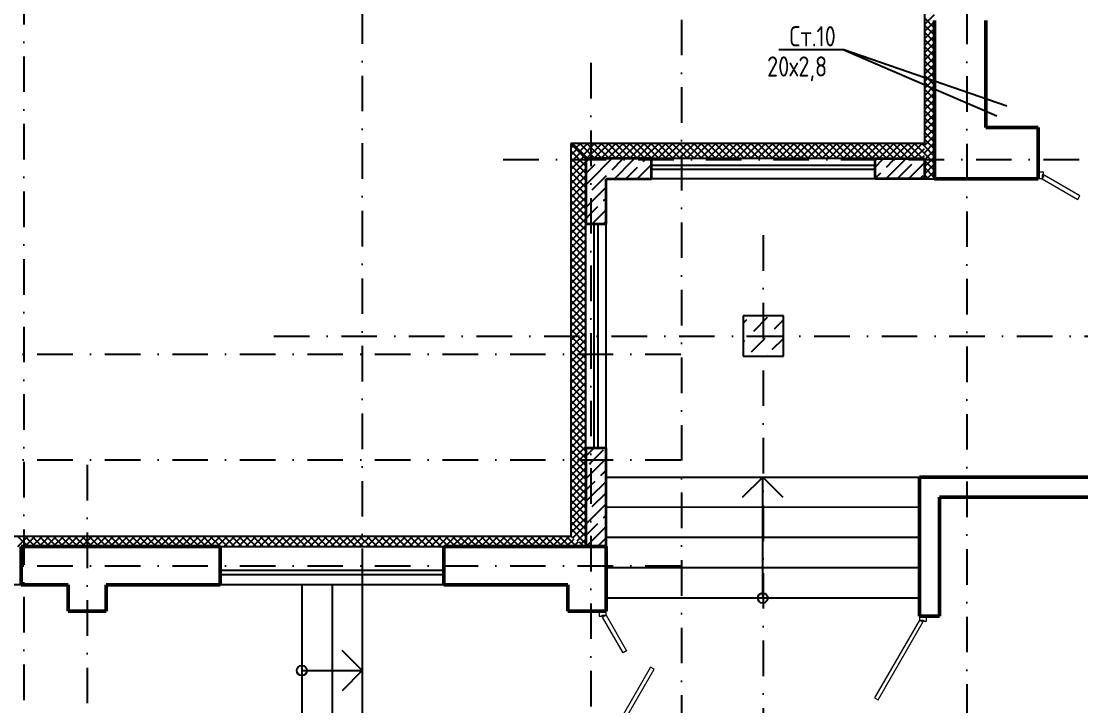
# Model space of a CAD drawing. Extents: x -1560602 to 321118, y -2308202 to -430103.
# Drawn here: x -1503551 to -1493034, y -2274883 to -2268090 of the extents above; entities that cross this region are included whole.
import ezdxf
from ezdxf.enums import TextEntityAlignment as Align

# ---------------------------------------------------------------- set-up
doc = ezdxf.new("R2010")
doc.units = 0
doc.header["$MEASUREMENT"] = 0
doc.linetypes.add('Dot & Dashed', pattern=[670.277762, 352.777767, -176.388884, 0, -141.111112])
doc.linetypes.add('Штрихпунктирная', pattern=[0.670278, 0.352778, -0.176389, 0, -0.141111])
doc.layers.get('0').update_dxf_attribs({"color": 255, "linetype": 'CONTINUOUS'})
for name, color, linetype, lineweight in [('Двери', 4, 'CONTINUOUS', 15), ('Диафрагма', 2, 'CONTINUOUS', 35), ('стены', 5, 'CONTINUOUS', 50)]:
    doc.layers.add(name, color=color, linetype=linetype, lineweight=lineweight)
for name, color, linetype in [('Колонна', 7, 'CONTINUOUS'), ('колонна нижнего ряда', 1, 'CONTINUOUS'), ('Оси', 253, 'Dot & Dashed'), ('отделка', 240, 'CONTINUOUS'), ('Утеплитель', 6, 'CONTINUOUS')]:
    doc.layers.add(name, color=color, linetype=linetype)
doc.styles.get("Standard").update_dxf_attribs({"font": 'spds.shx', "width": 0.7, "height": 250})

msp = doc.modelspace()

# ---------------------------------------------------------------- linework, layer by layer
at = {"color": 0}
for p, q in [((-1495385.4, -2268373.7, 0), (-1496030.7, -2268373.7, 0)), ((-1493769.2, -2268933.7, 0), (-1495385.4, -2268373.7, 0)), ((-1495385.4, -2268373.7, 0), (-1493868.7, -2269027.7, 0))]:
    msp.add_line(p, q, dxfattribs=at)
at = {"color": 0, "ltscale": 100}
for p, q in [((-1497745.7, -2273813.5), (-1497745.7, -2272613.6)), ((-1497745.7, -2272613.6), (-1494635.2, -2272613.6)), ((-1496390.7, -2272813.6), (-1496190.7, -2272613.6)), ((-1496190.7, -2273813.6), (-1496190.7, -2272613.6)), ((-1496190.7, -2272613.6), (-1495990.7, -2272813.6)), ((-1494635.2, -2272613.6), (-1494635.2, -2273813.6)), ((-1494635.7, -2272914.6), (-1497745.7, -2272913.6)), ((-1494635.2, -2273213.6), (-1497745.7, -2273213.6)), ((-1494635.2, -2273513.6), (-1497745.7, -2273513.6)), ((-1500765.7, -2273683.6), (-1500765.7, -2275383.6)), ((-1500465.7, -2273683.6), (-1500465.7, -2275383.6)), ((-1500165.7, -2273683.6), (-1500165.7, -2275383.6)), ((-1494635.2, -2273813.6), (-1497745.7, -2273813.5)), ((-1500165.7, -2274533.6), (-1500365.7, -2274333.6)), ((-1500765.7, -2274533.6), (-1500165.7, -2274533.6)), ((-1500165.7, -2274533.6), (-1500365.7, -2274733.6))]:
    msp.add_line(p, q, dxfattribs=at)
for centre in [(-1496190.8, -2273813.6), (-1500765.7, -2274533.6)]:
    msp.add_circle(centre, 50, dxfattribs=at)
at = {"layer": 'Двери', "color": 0, "linetype": 'Continuous'}
for p, q in [((-1493455.7, -2269583.9), (-1493405.7, -2269583.9)), ((-1493405.7, -2269583.9), (-1493405.7, -2269613.9)), ((-1493415.7, -2269653.9), (-1493455.7, -2269653.9)), ((-1493405.7, -2269613.9), (-1493415.7, -2269613.9)), ((-1493415.7, -2269613.9), (-1493415.7, -2269653.9)), ((-1493395.7, -2269619.3), (-1493415.7, -2269653.9)), ((-1493415.7, -2269653.9), (-1493062.4, -2269857.9)), ((-1493042.4, -2269823.3), (-1493395.7, -2269619.3)), ((-1493062.4, -2269857.9), (-1493042.4, -2269823.3)), ((-1497815.7, -2273943.6), (-1497815.7, -2273993.6)), ((-1497815.7, -2273993.6), (-1497785.7, -2273993.6)), ((-1497785.7, -2273993.6), (-1497785.7, -2273983.6)), ((-1497785.7, -2273983.6), (-1497745.7, -2273983.6)), ((-1497780.4, -2274003.6), (-1497745.7, -2273983.6)), ((-1497576.4, -2274356.9), (-1497780.4, -2274003.6)), ((-1497745.7, -2273983.6), (-1497745.7, -2273943.6)), ((-1497745.7, -2273983.6), (-1497541.7, -2274336.9)), ((-1494635.7, -2273993.6), (-1494635.7, -2274033.6)), ((-1494565.7, -2274043.6), (-1494565.7, -2273993.6)), ((-1494635.7, -2274033.6), (-1495080.2, -2274803.5)), ((-1495045.6, -2274823.5), (-1494601.1, -2274053.6)), ((-1494635.7, -2274033.6), (-1494595.7, -2274033.6)), ((-1494601.1, -2274053.6), (-1494635.7, -2274033.6)), ((-1494595.7, -2274033.6), (-1494595.7, -2274043.6)), ((-1494595.7, -2274043.6), (-1494565.7, -2274043.6)), ((-1497541.7, -2274336.9), (-1497576.4, -2274356.9)), ((-1497304.4, -2274499.1), (-1497780.4, -2275323.6)), ((-1497745.7, -2275343.6), (-1497269.7, -2274519.1)), ((-1497269.7, -2274519.1), (-1497304.4, -2274499.1)), ((-1495080.2, -2274803.5), (-1495045.6, -2274823.5))]:
    msp.add_line(p, q, dxfattribs=at)
at = {"layer": 'Диафрагма', "color": 0, "linetype": 'Continuous'}
for p, q in [((-1497945.7, -2269453.9), (-1497945.7, -2270103.9)), ((-1497295.7, -2269453.9), (-1497945.7, -2269453.9)), ((-1495075.7, -2269653.9), (-1495075.7, -2269453.9)), ((-1495075.7, -2269453.9), (-1494585.7, -2269453.9)), ((-1494585.7, -2269453.9), (-1494585.7, -2269653.9)), ((-1497745.7, -2269653.9), (-1497295.7, -2269653.9)), ((-1494585.7, -2269653.9), (-1495075.7, -2269653.9)), ((-1497745.7, -2270103.9), (-1497945.7, -2270103.9)), ((-1497945.7, -2272323.9), (-1497745.7, -2272323.9)), ((-1497945.7, -2272323.9), (-1497945.7, -2273303.6)), ((-1497745.7, -2273303.6), (-1497745.7, -2272323.9))]:
    msp.add_line(p, q, dxfattribs=at)
at = {"layer": 'Диафрагма', "color": 0, "lineweight": -3, "ltscale": 100}
for p, q in [((-1497945.7, -2269488.4), (-1497921.2, -2269463.9)), ((-1497921.2, -2269463.9), (-1497911.2, -2269453.9)), ((-1497895.7, -2269662.9), (-1497696.7, -2269463.9)), ((-1497826.3, -2269481.2), (-1497826.3, -2269481.2)), ((-1497696.7, -2269463.9), (-1497686.7, -2269453.9)), ((-1497686, -2269565.4), (-1497584.4, -2269463.9)), ((-1497662.2, -2269653.9), (-1497472.2, -2269463.9)), ((-1497584.4, -2269463.9), (-1497574.4, -2269453.9)), ((-1497472.2, -2269463.9), (-1497462.2, -2269453.9)), ((-1497377.3, -2269481.2), (-1497359.9, -2269463.9)), ((-1497359.9, -2269463.9), (-1497349.9, -2269453.9)), ((-1495075.7, -2269537), (-1495002.6, -2269463.9)), ((-1495002.6, -2269463.9), (-1494992.6, -2269453.9)), ((-1494968.1, -2269653.9), (-1494778.1, -2269463.9)), ((-1494963.8, -2269537.4), (-1494890.4, -2269463.9)), ((-1494890.4, -2269463.9), (-1494880.4, -2269453.9)), ((-1494778.1, -2269463.9), (-1494768.1, -2269453.9)), ((-1494743.6, -2269653.9), (-1494585.7, -2269496)), ((-1494683.2, -2269481.2), (-1494683.2, -2269481.2)), ((-1497945.7, -2269600.7), (-1497895.7, -2269550.7)), ((-1497895.7, -2269550.7), (-1497854.4, -2269509.3)), ((-1497714, -2269593.5), (-1497714, -2269593.5)), ((-1497549.9, -2269653.9), (-1497433.4, -2269537.4)), ((-1497437.7, -2269653.9), (-1497295.7, -2269512)), ((-1497405.3, -2269509.3), (-1497405.3, -2269509.3)), ((-1495075.7, -2269649.3), (-1495020, -2269593.5)), ((-1494991.9, -2269565.4), (-1494991.9, -2269565.4)), ((-1494851.6, -2269649.6), (-1494711.3, -2269509.3)), ((-1497945.7, -2269712.9), (-1497895.7, -2269662.9)), ((-1497882.4, -2269761.9), (-1497742.1, -2269621.6)), ((-1497325.4, -2269653.9), (-1497321.2, -2269649.6)), ((-1494631.4, -2269653.9), (-1494599, -2269621.6)), ((-1497910.5, -2269789.9), (-1497910.5, -2269789.9)), ((-1497895.7, -2269887.5), (-1497745.7, -2269737.5)), ((-1497945.7, -2269825.2), (-1497938.5, -2269818)), ((-1497945.7, -2269937.5), (-1497895.7, -2269887.5)), ((-1497798.2, -2269902.2), (-1497798.2, -2269902.2)), ((-1497770.2, -2269874.1), (-1497745.7, -2269849.7)), ((-1497945.7, -2270049.7), (-1497895.7, -2269999.7)), ((-1497895.7, -2269999.7), (-1497826.3, -2269930.3)), ((-1497887.7, -2270103.9), (-1497745.7, -2269962)), ((-1497775.4, -2270103.9), (-1497745.7, -2270074.2)), ((-1497895.7, -2272357), (-1497862.6, -2272323.9)), ((-1497945.7, -2272407), (-1497895.7, -2272357)), ((-1497895.7, -2272581.5), (-1497758.1, -2272443.9)), ((-1497895.7, -2272469.3), (-1497870.4, -2272443.9)), ((-1497870.4, -2272443.9), (-1497770.2, -2272343.7)), ((-1497758.1, -2272443.9), (-1497745.7, -2272431.5)), ((-1497938.5, -2272512.1), (-1497938.5, -2272512.1)), ((-1497910.5, -2272484), (-1497895.7, -2272469.3)), ((-1497798.2, -2272596.3), (-1497745.7, -2272543.8)), ((-1497945.7, -2272631.5), (-1497895.7, -2272581.5)), ((-1497895.7, -2272693.8), (-1497854.4, -2272652.4)), ((-1497826.3, -2272624.3), (-1497826.3, -2272624.3)), ((-1497945.7, -2272743.8), (-1497895.7, -2272693.8)), ((-1497895.7, -2272806), (-1497745.7, -2272656)), ((-1497945.7, -2272856), (-1497895.7, -2272806)), ((-1497882.4, -2272905), (-1497745.7, -2272768.3)), ((-1497945.7, -2272968.3), (-1497938.5, -2272961.1)), ((-1497910.5, -2272933), (-1497910.5, -2272933)), ((-1497895.7, -2273030.5), (-1497745.7, -2272880.5)), ((-1497945.7, -2273080.5), (-1497895.7, -2273030.5)), ((-1497895.7, -2273142.8), (-1497826.3, -2273073.3)), ((-1497798.2, -2273045.3), (-1497798.2, -2273045.3)), ((-1497770.2, -2273017.2), (-1497745.7, -2272992.8)), ((-1497945.7, -2273192.8), (-1497895.7, -2273142.8)), ((-1497895.7, -2273255), (-1497745.7, -2273105)), ((-1497944.3, -2273303.6), (-1497895.7, -2273255)), ((-1497832, -2273303.6), (-1497745.7, -2273217.3))]:
    msp.add_line(p, q, dxfattribs=at)
at = {"layer": 'Диафрагма', "color": 0, "ltscale": 100}
for p, q in [((-1497295.7, -2269653.9), (-1497295.7, -2269453.9)), ((-1497745.7, -2270103.9), (-1497745.7, -2269653.9)), ((-1497745.7, -2273303.6), (-1497945.7, -2273303.6))]:
    msp.add_line(p, q, dxfattribs=at)
at = {"layer": 'Колонна', "color": 0, "linetype": 'Continuous'}
for p, q in [((-1495985.7, -2271013.9), (-1496385.7, -2271013.9)), ((-1496385.7, -2271013.9), (-1496385.7, -2271413.9)), ((-1495985.7, -2271413.9), (-1495985.7, -2271013.9)), ((-1496385.7, -2271413.9), (-1495985.7, -2271413.9))]:
    msp.add_line(p, q, dxfattribs=at)
at = {"layer": 'колонна нижнего ряда', "color": 0, "ltscale": 100}
for p, q in [((-1496385.7, -2271086.3), (-1496349.2, -2271049.8)), ((-1496280.3, -2271164.7), (-1496142.4, -2271026.8)), ((-1496073.5, -2271141.7), (-1495985.7, -2271054)), ((-1496385.7, -2271270.1), (-1496372.2, -2271256.6)), ((-1496326.3, -2271210.6), (-1496326.3, -2271210.6)), ((-1496303.3, -2271371.5), (-1496165.4, -2271233.6)), ((-1496119.4, -2271187.6), (-1496119.4, -2271187.6)), ((-1496096.5, -2271348.5), (-1495985.7, -2271237.8)), ((-1496142.4, -2271394.5), (-1496142.4, -2271394.5))]:
    msp.add_line(p, q, dxfattribs=at)
at = {"layer": 'Оси', "color": 0, "linetype": 'Штрихпунктирная', "lineweight": -3, "ltscale": 1000}
for p, q in [((-1500165.7, -2238463.9), (-1500165.7, -2295548.9)), ((-1503525.7, -2240283.9), (-1503525.7, -2295575.6)), ((-1496995.7, -2240589.6), (-1496995.7, -2295548.9)), ((-1494165.7, -2246513.9), (-1494165.7, -2295548.9)), ((-1497895.7, -2268503.9), (-1497895.7, -2295548.9)), ((-1498766.3, -2269463.9), (-1478850.7, -2269463.9)), ((-1496185.7, -2270213.9), (-1496185.7, -2295548.9)), ((-1501043, -2271213.9), (-1478850.7, -2271213.9)), ((-1556351.1, -2271393.9), (-1496895.7, -2271393.9)), ((-1556351.1, -2272443.9), (-1496895.7, -2272443.9)), ((-1502895.7, -2272493.6), (-1502895.7, -2295560.8)), ((-1556351.1, -2273493.9), (-1496895.7, -2273493.9))]:
    msp.add_line(p, q, dxfattribs=at)
at = {"layer": 'отделка', "color": 0, "ltscale": 100}
for p, q in [((-1495075.7, -2269453.9), (-1497295.7, -2269453.9)), ((-1495075.7, -2269522.9), (-1497295.7, -2269522.9)), ((-1495075.7, -2269562.9), (-1497295.7, -2269562.9)), ((-1495075.7, -2269653.9), (-1497295.7, -2269653.9)), ((-1497945.7, -2272323.9), (-1497945.7, -2270103.9)), ((-1497862.7, -2272323.9), (-1497862.7, -2270103.9)), ((-1497822.7, -2272323.9), (-1497822.7, -2270103.9)), ((-1497745.7, -2272323.9), (-1497745.7, -2270103.9)), ((-1501575.7, -2273303.6), (-1499355.7, -2273303.6)), ((-1501575.7, -2273538.6), (-1499355.7, -2273538.6)), ((-1501575.7, -2273578.6), (-1499355.7, -2273578.6)), ((-1503550.7, -2273683.6), (-1505770.7, -2273683.6)), ((-1499355.7, -2273683.6), (-1501575.7, -2273683.6))]:
    msp.add_line(p, q, dxfattribs=at)
at = {"layer": 'стены', "color": 0, "linetype": 'Continuous'}
for p, q in [((-1494485.7, -2268083.9), (-1494485.7, -2269653.9)), ((-1493975.7, -2269143.9), (-1493975.7, -2268083.9)), ((-1493455.7, -2269143.9), (-1493975.7, -2269143.9)), ((-1494485.7, -2269653.9), (-1493455.7, -2269653.9)), ((-1494485.7, -2269653.9), (-1493455.7, -2269653.9)), ((-1494635.1, -2272613.9), (-1494635.3, -2273993.6)), ((-1490685.7, -2272613.9), (-1494635.1, -2272613.9)), ((-1494435.7, -2272813.9), (-1490685.7, -2272813.9)), ((-1494435.7, -2273993.6), (-1494435.7, -2272813.9)), ((-1501575.7, -2273303.6), (-1503550.7, -2273303.6)), ((-1503550.7, -2273303.6), (-1503550.7, -2273373.6)), ((-1503550.7, -2273303.6), (-1503550.7, -2273373.6)), ((-1503550.7, -2273373.6), (-1503550.7, -2273683.6)), ((-1501575.7, -2273303.6), (-1501575.7, -2273373.6)), ((-1501575.7, -2273303.6), (-1501575.7, -2273373.6)), ((-1501575.7, -2273373.6), (-1501575.7, -2273683.6)), ((-1498045.7, -2273303.6), (-1499355.7, -2273303.6)), ((-1499355.7, -2273303.6), (-1499355.7, -2273683.6)), ((-1497745.7, -2273303.6), (-1498045.7, -2273303.6)), ((-1497745.7, -2273303.6), (-1498045.7, -2273303.6)), ((-1497745.7, -2273813.6), (-1497745.7, -2273303.6)), ((-1503550.7, -2273683.6), (-1503085.7, -2273683.6)), ((-1503085.7, -2273683.6), (-1503085.7, -2273943.6)), ((-1502705.7, -2273943.6), (-1502705.7, -2273683.6)), ((-1502705.7, -2273683.6), (-1501575.7, -2273683.6)), ((-1499355.7, -2273683.6), (-1498125.7, -2273683.6)), ((-1498125.7, -2273683.6), (-1498125.7, -2273943.6)), ((-1497745.7, -2273943.6), (-1497745.7, -2273813.6)), ((-1502705.7, -2273943.6), (-1503085.7, -2273943.6)), ((-1498125.7, -2273943.6), (-1497745.7, -2273943.6)), ((-1498125.7, -2273943.6), (-1498125.7, -2273943.6)), ((-1498125.7, -2273943.6), (-1498125.7, -2273943.6)), ((-1494635.7, -2273993.6), (-1494435.7, -2273993.6))]:
    msp.add_line(p, q, dxfattribs=at)
at = {"layer": 'стены', "color": 0, "ltscale": 100}
msp.add_line((-1493455.7, -2269653.9), (-1493455.7, -2269143.9), dxfattribs=at)
at = {"layer": 'Утеплитель', "color": 0, "linetype": 'Continuous'}
for p, q in [((-1494585.7, -2265863.9), (-1494585.7, -2269303.9)), ((-1494585.7, -2268122.2), (-1494485.7, -2268022.2)), ((-1494485.7, -2268158.4), (-1494585.7, -2268058.4)), ((-1494585.7, -2268192.9), (-1494485.7, -2268092.9)), ((-1494485.7, -2268229.1), (-1494585.7, -2268129.1)), ((-1494585.7, -2268263.6), (-1494485.7, -2268163.6)), ((-1494485.7, -2268299.8), (-1494585.7, -2268199.8)), ((-1494585.7, -2268334.3), (-1494485.7, -2268234.3)), ((-1494485.7, -2268370.5), (-1494585.7, -2268270.5)), ((-1494585.7, -2268405), (-1494485.7, -2268305)), ((-1494485.7, -2268441.2), (-1494585.7, -2268341.2)), ((-1494585.7, -2268475.7), (-1494485.7, -2268375.7)), ((-1494485.7, -2268512), (-1494585.7, -2268412)), ((-1494585.7, -2268546.4), (-1494485.7, -2268446.4)), ((-1494485.7, -2268582.7), (-1494585.7, -2268482.7)), ((-1494585.7, -2268617.2), (-1494485.7, -2268517.2)), ((-1494485.7, -2268653.4), (-1494585.7, -2268553.4)), ((-1494585.7, -2268687.9), (-1494485.7, -2268587.9)), ((-1494485.7, -2268724.1), (-1494585.7, -2268624.1)), ((-1494585.7, -2268758.6), (-1494485.7, -2268658.6)), ((-1494485.7, -2268794.8), (-1494585.7, -2268694.8)), ((-1494585.7, -2268829.3), (-1494485.7, -2268729.3)), ((-1494485.7, -2268865.5), (-1494585.7, -2268765.5)), ((-1494585.7, -2268900), (-1494485.7, -2268800)), ((-1494485.7, -2268936.2), (-1494585.7, -2268836.2)), ((-1494585.7, -2268970.7), (-1494485.7, -2268870.7)), ((-1494485.7, -2269006.9), (-1494585.7, -2268906.9)), ((-1494585.7, -2269041.4), (-1494485.7, -2268941.4)), ((-1494485.7, -2269077.6), (-1494585.7, -2268977.6)), ((-1494585.7, -2269112.1), (-1494485.7, -2269012.1)), ((-1494485.7, -2269148.4), (-1494585.7, -2269048.4)), ((-1494585.7, -2269182.8), (-1494485.7, -2269082.8)), ((-1494485.7, -2269219.1), (-1494585.7, -2269119.1)), ((-1494585.7, -2269253.6), (-1494485.7, -2269153.6)), ((-1494485.7, -2269289.8), (-1494585.7, -2269189.8)), ((-1494585.7, -2269324.3), (-1494485.7, -2269224.3)), ((-1494485.7, -2269360.5), (-1494585.7, -2269260.5)), ((-1494585.7, -2269395), (-1494485.7, -2269295)), ((-1494485.7, -2269431.2), (-1494585.7, -2269331.2)), ((-1494585.7, -2269465.7), (-1494485.7, -2269365.7)), ((-1494485.7, -2269501.9), (-1494585.7, -2269401.9)), ((-1494585.7, -2269536.4), (-1494485.7, -2269436.4)), ((-1494485.7, -2269572.6), (-1494585.7, -2269472.6)), ((-1494585.7, -2269607.1), (-1494485.7, -2269507.1)), ((-1494485.7, -2269643.3), (-1494585.7, -2269543.3)), ((-1494561.8, -2269653.9), (-1494485.7, -2269577.8)), ((-1494545.9, -2269653.9), (-1494585.7, -2269614)), ((-1494491.1, -2269653.9), (-1494485.7, -2269648.5)), ((-1498095.7, -2273203.6), (-1508630.7, -2273203.6)), ((-1503585.5, -2273303.6), (-1503485.5, -2273203.6)), ((-1503482.7, -2273303.6), (-1503582.7, -2273203.6)), ((-1503514.8, -2273303.6), (-1503414.8, -2273203.6)), ((-1503412, -2273303.6), (-1503512, -2273203.6)), ((-1503444.1, -2273303.6), (-1503344.1, -2273203.6)), ((-1503341.3, -2273303.6), (-1503441.3, -2273203.6)), ((-1503373.4, -2273303.6), (-1503273.4, -2273203.6)), ((-1503270.6, -2273303.6), (-1503370.6, -2273203.6)), ((-1503302.6, -2273303.6), (-1503202.6, -2273203.6)), ((-1503199.9, -2273303.6), (-1503299.9, -2273203.6)), ((-1503231.9, -2273303.6), (-1503131.9, -2273203.6)), ((-1503129.2, -2273303.6), (-1503229.2, -2273203.6)), ((-1503161.2, -2273303.6), (-1503061.2, -2273203.6)), ((-1503058.5, -2273303.6), (-1503158.5, -2273203.6)), ((-1503090.5, -2273303.6), (-1502990.5, -2273203.6)), ((-1502987.8, -2273303.6), (-1503087.8, -2273203.6)), ((-1503019.8, -2273303.6), (-1502919.8, -2273203.6)), ((-1502917, -2273303.6), (-1503017, -2273203.6)), ((-1502949.1, -2273303.6), (-1502849.1, -2273203.6)), ((-1502846.3, -2273303.6), (-1502946.3, -2273203.6)), ((-1502878.4, -2273303.6), (-1502778.4, -2273203.6)), ((-1502775.6, -2273303.6), (-1502875.6, -2273203.6)), ((-1502807.7, -2273303.6), (-1502707.7, -2273203.6)), ((-1502704.9, -2273303.6), (-1502804.9, -2273203.6)), ((-1502737, -2273303.6), (-1502637, -2273203.6)), ((-1502634.2, -2273303.6), (-1502734.2, -2273203.6)), ((-1502666.3, -2273303.6), (-1502566.3, -2273203.6)), ((-1502563.5, -2273303.6), (-1502663.5, -2273203.6)), ((-1502595.5, -2273303.6), (-1502495.5, -2273203.6)), ((-1502492.8, -2273303.6), (-1502592.8, -2273203.6)), ((-1502524.8, -2273303.6), (-1502424.8, -2273203.6)), ((-1502422.1, -2273303.6), (-1502522.1, -2273203.6)), ((-1502454.1, -2273303.6), (-1502354.1, -2273203.6)), ((-1502351.4, -2273303.6), (-1502451.4, -2273203.6)), ((-1502383.4, -2273303.6), (-1502283.4, -2273203.6)), ((-1502280.6, -2273303.6), (-1502380.6, -2273203.6)), ((-1502312.7, -2273303.6), (-1502212.7, -2273203.6)), ((-1502209.9, -2273303.6), (-1502309.9, -2273203.6)), ((-1502242, -2273303.6), (-1502142, -2273203.6)), ((-1502139.2, -2273303.6), (-1502239.2, -2273203.6)), ((-1502171.3, -2273303.6), (-1502071.3, -2273203.6)), ((-1502068.5, -2273303.6), (-1502168.5, -2273203.6)), ((-1502100.6, -2273303.6), (-1502000.6, -2273203.6)), ((-1501997.8, -2273303.6), (-1502097.8, -2273203.6)), ((-1502029.9, -2273303.6), (-1501929.9, -2273203.6)), ((-1501927.1, -2273303.6), (-1502027.1, -2273203.6)), ((-1501959.1, -2273303.6), (-1501859.1, -2273203.6)), ((-1501856.4, -2273303.6), (-1501956.4, -2273203.6)), ((-1501888.4, -2273303.6), (-1501788.4, -2273203.6)), ((-1501785.7, -2273303.6), (-1501885.7, -2273203.6)), ((-1501817.7, -2273303.6), (-1501717.7, -2273203.6)), ((-1501715, -2273303.6), (-1501815, -2273203.6)), ((-1501747, -2273303.6), (-1501647, -2273203.6)), ((-1501644.2, -2273303.6), (-1501744.2, -2273203.6)), ((-1501676.3, -2273303.6), (-1501576.3, -2273203.6)), ((-1501573.5, -2273303.6), (-1501673.5, -2273203.6)), ((-1501605.6, -2273303.6), (-1501505.6, -2273203.6)), ((-1501502.8, -2273303.6), (-1501602.8, -2273203.6)), ((-1501534.9, -2273303.6), (-1501434.9, -2273203.6)), ((-1501432.1, -2273303.6), (-1501532.1, -2273203.6)), ((-1501464.2, -2273303.6), (-1501364.2, -2273203.6)), ((-1501361.4, -2273303.6), (-1501461.4, -2273203.6)), ((-1501393.5, -2273303.6), (-1501293.5, -2273203.6)), ((-1501290.7, -2273303.6), (-1501390.7, -2273203.6)), ((-1501322.7, -2273303.6), (-1501222.7, -2273203.6)), ((-1501220, -2273303.6), (-1501320, -2273203.6)), ((-1501252, -2273303.6), (-1501152, -2273203.6)), ((-1501149.3, -2273303.6), (-1501249.3, -2273203.6)), ((-1501181.3, -2273303.6), (-1501081.3, -2273203.6)), ((-1501078.6, -2273303.6), (-1501178.6, -2273203.6)), ((-1501110.6, -2273303.6), (-1501010.6, -2273203.6)), ((-1501007.9, -2273303.6), (-1501107.9, -2273203.6)), ((-1501039.9, -2273303.6), (-1500939.9, -2273203.6)), ((-1500937.1, -2273303.6), (-1501037.1, -2273203.6)), ((-1500969.2, -2273303.6), (-1500869.2, -2273203.6)), ((-1500866.4, -2273303.6), (-1500966.4, -2273203.6)), ((-1500898.5, -2273303.6), (-1500798.5, -2273203.6)), ((-1500795.7, -2273303.6), (-1500895.7, -2273203.6)), ((-1500827.8, -2273303.6), (-1500727.8, -2273203.6)), ((-1500725, -2273303.6), (-1500825, -2273203.6)), ((-1500757.1, -2273303.6), (-1500657.1, -2273203.6)), ((-1500654.3, -2273303.6), (-1500754.3, -2273203.6)), ((-1500686.4, -2273303.6), (-1500586.4, -2273203.6)), ((-1500583.6, -2273303.6), (-1500683.6, -2273203.6)), ((-1500615.6, -2273303.6), (-1500515.6, -2273203.6)), ((-1500512.9, -2273303.6), (-1500612.9, -2273203.6)), ((-1500544.9, -2273303.6), (-1500444.9, -2273203.6)), ((-1500442.2, -2273303.6), (-1500542.2, -2273203.6)), ((-1500474.2, -2273303.6), (-1500374.2, -2273203.6)), ((-1500371.5, -2273303.6), (-1500471.5, -2273203.6)), ((-1500403.5, -2273303.6), (-1500303.5, -2273203.6)), ((-1500300.7, -2273303.6), (-1500400.7, -2273203.6)), ((-1500332.8, -2273303.6), (-1500232.8, -2273203.6)), ((-1500230, -2273303.6), (-1500330, -2273203.6)), ((-1500262.1, -2273303.6), (-1500162.1, -2273203.6)), ((-1500159.3, -2273303.6), (-1500259.3, -2273203.6)), ((-1500191.4, -2273303.6), (-1500091.4, -2273203.6)), ((-1500088.6, -2273303.6), (-1500188.6, -2273203.6)), ((-1500120.7, -2273303.6), (-1500020.7, -2273203.6)), ((-1500017.9, -2273303.6), (-1500117.9, -2273203.6)), ((-1500050, -2273303.6), (-1499950, -2273203.6)), ((-1499947.2, -2273303.6), (-1500047.2, -2273203.6)), ((-1499979.2, -2273303.6), (-1499879.2, -2273203.6)), ((-1499876.5, -2273303.6), (-1499976.5, -2273203.6)), ((-1499908.5, -2273303.6), (-1499808.5, -2273203.6)), ((-1499805.8, -2273303.6), (-1499905.8, -2273203.6)), ((-1499837.8, -2273303.6), (-1499737.8, -2273203.6)), ((-1499735.1, -2273303.6), (-1499835.1, -2273203.6)), ((-1499767.1, -2273303.6), (-1499667.1, -2273203.6)), ((-1499664.3, -2273303.6), (-1499764.3, -2273203.6)), ((-1499696.4, -2273303.6), (-1499596.4, -2273203.6)), ((-1499593.6, -2273303.6), (-1499693.6, -2273203.6)), ((-1499625.7, -2273303.6), (-1499525.7, -2273203.6)), ((-1499522.9, -2273303.6), (-1499622.9, -2273203.6)), ((-1499555, -2273303.6), (-1499455, -2273203.6)), ((-1499452.2, -2273303.6), (-1499552.2, -2273203.6)), ((-1499484.3, -2273303.6), (-1499384.3, -2273203.6)), ((-1499381.5, -2273303.6), (-1499481.5, -2273203.6)), ((-1499413.6, -2273303.6), (-1499313.6, -2273203.6)), ((-1499310.8, -2273303.6), (-1499410.8, -2273203.6)), ((-1499342.9, -2273303.6), (-1499242.9, -2273203.6)), ((-1499240.1, -2273303.6), (-1499340.1, -2273203.6)), ((-1499272.1, -2273303.6), (-1499172.1, -2273203.6)), ((-1499169.4, -2273303.6), (-1499269.4, -2273203.6)), ((-1499201.4, -2273303.6), (-1499101.4, -2273203.6)), ((-1499098.7, -2273303.6), (-1499198.7, -2273203.6)), ((-1499130.7, -2273303.6), (-1499030.7, -2273203.6)), ((-1499028, -2273303.6), (-1499128, -2273203.6)), ((-1499060, -2273303.6), (-1498960, -2273203.6)), ((-1498957.2, -2273303.6), (-1499057.2, -2273203.6)), ((-1498989.3, -2273303.6), (-1498889.3, -2273203.6)), ((-1498886.5, -2273303.6), (-1498986.5, -2273203.6)), ((-1498918.6, -2273303.6), (-1498818.6, -2273203.6)), ((-1498815.8, -2273303.6), (-1498915.8, -2273203.6)), ((-1498847.9, -2273303.6), (-1498747.9, -2273203.6)), ((-1498745.1, -2273303.6), (-1498845.1, -2273203.6)), ((-1498777.2, -2273303.6), (-1498677.2, -2273203.6)), ((-1498674.4, -2273303.6), (-1498774.4, -2273203.6)), ((-1498706.5, -2273303.6), (-1498606.5, -2273203.6)), ((-1498603.7, -2273303.6), (-1498703.7, -2273203.6)), ((-1498635.7, -2273303.6), (-1498535.7, -2273203.6)), ((-1498533, -2273303.6), (-1498633, -2273203.6)), ((-1498565, -2273303.6), (-1498465, -2273203.6)), ((-1498462.3, -2273303.6), (-1498562.3, -2273203.6)), ((-1498494.3, -2273303.6), (-1498394.3, -2273203.6)), ((-1498391.6, -2273303.6), (-1498491.6, -2273203.6)), ((-1498423.6, -2273303.6), (-1498323.6, -2273203.6)), ((-1498320.8, -2273303.6), (-1498420.8, -2273203.6)), ((-1498352.9, -2273303.6), (-1498252.9, -2273203.6)), ((-1498250.1, -2273303.6), (-1498350.1, -2273203.6)), ((-1498282.2, -2273303.6), (-1498182.2, -2273203.6)), ((-1498179.4, -2273303.6), (-1498279.4, -2273203.6)), ((-1498211.5, -2273303.6), (-1498111.5, -2273203.6)), ((-1498108.7, -2273303.6), (-1498208.7, -2273203.6)), ((-1498140.8, -2273303.6), (-1498062.8, -2273225.5)), ((-1498038, -2273303.6), (-1498138, -2273203.6)), ((-1498070.1, -2273303.6), (-1498020.3, -2273253.8)), ((-1497967.3, -2273303.6), (-1498010.4, -2273260.5)), ((-1497999.3, -2273303.6), (-1497977.9, -2273282.1))]:
    msp.add_line(p, q, dxfattribs=at)
at = {"layer": 'Утеплитель', "color": 0, "ltscale": 100}
for p, q in [((-1494585.7, -2269303.9), (-1498095.7, -2269303.9)), ((-1498095.7, -2269303.9), (-1498095.7, -2273203.6)), ((-1497945.7, -2269456.7), (-1498095.7, -2269306.7)), ((-1498095.7, -2269348.7), (-1498073.3, -2269326.3)), ((-1498095.7, -2269419.4), (-1498038, -2269361.7)), ((-1497945.7, -2269527.4), (-1498095.7, -2269377.4)), ((-1498083.7, -2269316), (-1498071.6, -2269303.9)), ((-1497927.9, -2269453.9), (-1498077.9, -2269303.9)), ((-1498048.3, -2269351.3), (-1498000.9, -2269303.9)), ((-1498013, -2269386.7), (-1497930.2, -2269303.9)), ((-1497857.1, -2269453.9), (-1498007.1, -2269303.9)), ((-1497977.6, -2269422), (-1497859.5, -2269303.9)), ((-1497938.8, -2269453.9), (-1497788.8, -2269303.9)), ((-1497786.4, -2269453.9), (-1497936.4, -2269303.9)), ((-1497868.1, -2269453.9), (-1497718.1, -2269303.9)), ((-1497715.7, -2269453.9), (-1497865.7, -2269303.9)), ((-1497797.4, -2269453.9), (-1497647.4, -2269303.9)), ((-1497645, -2269453.9), (-1497795, -2269303.9)), ((-1497726.6, -2269453.9), (-1497576.6, -2269303.9)), ((-1497574.3, -2269453.9), (-1497724.3, -2269303.9)), ((-1497655.9, -2269453.9), (-1497505.9, -2269303.9)), ((-1497503.6, -2269453.9), (-1497653.6, -2269303.9)), ((-1497585.2, -2269453.9), (-1497435.2, -2269303.9)), ((-1497432.9, -2269453.9), (-1497582.9, -2269303.9)), ((-1497514.5, -2269453.9), (-1497364.5, -2269303.9)), ((-1497362.2, -2269453.9), (-1497512.2, -2269303.9)), ((-1497443.8, -2269453.9), (-1497293.8, -2269303.9)), ((-1497291.5, -2269453.9), (-1497441.5, -2269303.9)), ((-1497373.1, -2269453.9), (-1497223.1, -2269303.9)), ((-1497220.8, -2269453.9), (-1497370.8, -2269303.9)), ((-1497302.4, -2269453.9), (-1497152.4, -2269303.9)), ((-1497150, -2269453.9), (-1497300, -2269303.9)), ((-1497231.7, -2269453.9), (-1497081.7, -2269303.9)), ((-1497079.3, -2269453.9), (-1497229.3, -2269303.9)), ((-1497161, -2269453.9), (-1497011, -2269303.9)), ((-1497008.6, -2269453.9), (-1497158.6, -2269303.9)), ((-1497090.3, -2269453.9), (-1496940.3, -2269303.9)), ((-1496937.9, -2269453.9), (-1497087.9, -2269303.9)), ((-1497019.5, -2269453.9), (-1496869.5, -2269303.9)), ((-1496867.2, -2269453.9), (-1497017.2, -2269303.9)), ((-1496948.8, -2269453.9), (-1496798.8, -2269303.9)), ((-1496796.5, -2269453.9), (-1496946.5, -2269303.9)), ((-1496878.1, -2269453.9), (-1496728.1, -2269303.9)), ((-1496725.8, -2269453.9), (-1496875.8, -2269303.9)), ((-1496807.4, -2269453.9), (-1496657.4, -2269303.9)), ((-1496655.1, -2269453.9), (-1496805.1, -2269303.9)), ((-1496736.7, -2269453.9), (-1496586.7, -2269303.9)), ((-1496584.4, -2269453.9), (-1496734.4, -2269303.9)), ((-1496666, -2269453.9), (-1496516, -2269303.9)), ((-1496513.6, -2269453.9), (-1496663.6, -2269303.9)), ((-1496595.3, -2269453.9), (-1496445.3, -2269303.9)), ((-1496442.9, -2269453.9), (-1496592.9, -2269303.9)), ((-1496524.6, -2269453.9), (-1496374.6, -2269303.9)), ((-1496372.2, -2269453.9), (-1496522.2, -2269303.9)), ((-1496453.9, -2269453.9), (-1496303.9, -2269303.9)), ((-1496301.5, -2269453.9), (-1496451.5, -2269303.9)), ((-1496383.1, -2269453.9), (-1496233.1, -2269303.9)), ((-1496230.8, -2269453.9), (-1496380.8, -2269303.9)), ((-1496312.4, -2269453.9), (-1496162.4, -2269303.9)), ((-1496160.1, -2269453.9), (-1496310.1, -2269303.9)), ((-1496241.7, -2269453.9), (-1496091.7, -2269303.9)), ((-1496089.4, -2269453.9), (-1496239.4, -2269303.9)), ((-1496171, -2269453.9), (-1496021, -2269303.9)), ((-1496018.7, -2269453.9), (-1496168.7, -2269303.9)), ((-1496100.3, -2269453.9), (-1495950.3, -2269303.9)), ((-1495948, -2269453.9), (-1496098, -2269303.9)), ((-1496029.6, -2269453.9), (-1495879.6, -2269303.9)), ((-1495877.3, -2269453.9), (-1496027.3, -2269303.9)), ((-1495958.9, -2269453.9), (-1495808.9, -2269303.9)), ((-1495806.5, -2269453.9), (-1495956.5, -2269303.9)), ((-1495888.2, -2269453.9), (-1495738.2, -2269303.9)), ((-1495735.8, -2269453.9), (-1495885.8, -2269303.9)), ((-1495817.5, -2269453.9), (-1495667.5, -2269303.9)), ((-1495665.1, -2269453.9), (-1495815.1, -2269303.9)), ((-1495746.7, -2269453.9), (-1495596.7, -2269303.9)), ((-1495594.4, -2269453.9), (-1495744.4, -2269303.9)), ((-1495676, -2269453.9), (-1495526, -2269303.9)), ((-1495523.7, -2269453.9), (-1495673.7, -2269303.9)), ((-1495605.3, -2269453.9), (-1495455.3, -2269303.9)), ((-1495453, -2269453.9), (-1495603, -2269303.9)), ((-1495534.6, -2269453.9), (-1495384.6, -2269303.9)), ((-1495382.3, -2269453.9), (-1495532.3, -2269303.9)), ((-1495463.9, -2269453.9), (-1495313.9, -2269303.9)), ((-1495311.6, -2269453.9), (-1495461.6, -2269303.9)), ((-1495393.2, -2269453.9), (-1495243.2, -2269303.9)), ((-1495240.9, -2269453.9), (-1495390.9, -2269303.9)), ((-1495322.5, -2269453.9), (-1495172.5, -2269303.9)), ((-1495170.1, -2269453.9), (-1495320.1, -2269303.9)), ((-1495251.8, -2269453.9), (-1495101.8, -2269303.9)), ((-1495099.4, -2269453.9), (-1495249.4, -2269303.9)), ((-1495181.1, -2269453.9), (-1495031.1, -2269303.9)), ((-1495028.7, -2269453.9), (-1495178.7, -2269303.9)), ((-1495110.4, -2269453.9), (-1494960.4, -2269303.9)), ((-1494958, -2269453.9), (-1495108, -2269303.9)), ((-1495039.6, -2269453.9), (-1494889.6, -2269303.9)), ((-1494887.3, -2269453.9), (-1495037.3, -2269303.9)), ((-1494968.9, -2269453.9), (-1494818.9, -2269303.9)), ((-1494816.6, -2269453.9), (-1494966.6, -2269303.9)), ((-1494898.2, -2269453.9), (-1494748.2, -2269303.9)), ((-1494745.9, -2269453.9), (-1494895.9, -2269303.9)), ((-1494827.5, -2269453.9), (-1494677.5, -2269303.9)), ((-1494675.2, -2269453.9), (-1494825.2, -2269303.9)), ((-1494756.8, -2269453.9), (-1494606.8, -2269303.9)), ((-1494604.5, -2269453.9), (-1494754.5, -2269303.9)), ((-1494686.1, -2269453.9), (-1494585.7, -2269353.6)), ((-1494585.7, -2269401.9), (-1494683.7, -2269303.9)), ((-1494585.7, -2269331.2), (-1494613, -2269303.9)), ((-1498095.7, -2269490.2), (-1498002.6, -2269397)), ((-1498095.7, -2269560.9), (-1497967.3, -2269432.4)), ((-1497945.7, -2269598.2), (-1498095.7, -2269448.2)), ((-1498095.7, -2269631.6), (-1497945.7, -2269481.6)), ((-1494615.4, -2269453.9), (-1494585.7, -2269424.3)), ((-1497945.7, -2269668.9), (-1498095.7, -2269518.9)), ((-1498095.7, -2269702.3), (-1497945.7, -2269552.3)), ((-1497945.7, -2269739.6), (-1498095.7, -2269589.6)), ((-1498095.7, -2269773), (-1497945.7, -2269623)), ((-1497945.7, -2269810.3), (-1498095.7, -2269660.3)), ((-1498095.7, -2269843.7), (-1497945.7, -2269693.7)), ((-1494585.7, -2269653.9), (-1494485.7, -2269653.9)), ((-1497945.7, -2269881), (-1498095.7, -2269731)), ((-1498095.7, -2269914.4), (-1497945.7, -2269764.4)), ((-1497945.7, -2269951.7), (-1498095.7, -2269801.7)), ((-1498095.7, -2269985.1), (-1497945.7, -2269835.1)), ((-1497945.7, -2270022.4), (-1498095.7, -2269872.4)), ((-1498095.7, -2270055.8), (-1497945.7, -2269905.8)), ((-1497945.7, -2270093.1), (-1498095.7, -2269943.1)), ((-1498095.7, -2270126.5), (-1497945.7, -2269976.5)), ((-1497945.7, -2270163.8), (-1498095.7, -2270013.8)), ((-1498095.7, -2270197.3), (-1497945.7, -2270047.3)), ((-1497945.7, -2270234.5), (-1498095.7, -2270084.5)), ((-1498095.7, -2270268), (-1497945.7, -2270118)), ((-1497945.7, -2270305.3), (-1498095.7, -2270155.3)), ((-1498095.7, -2270338.7), (-1497945.7, -2270188.7)), ((-1497945.7, -2270376), (-1498095.7, -2270226)), ((-1498095.7, -2270409.4), (-1497945.7, -2270259.4)), ((-1497945.7, -2270446.7), (-1498095.7, -2270296.7)), ((-1498095.7, -2270480.1), (-1497945.7, -2270330.1)), ((-1497945.7, -2270517.4), (-1498095.7, -2270367.4)), ((-1498095.7, -2270550.8), (-1497945.7, -2270400.8)), ((-1497945.7, -2270588.1), (-1498095.7, -2270438.1)), ((-1498095.7, -2270621.5), (-1497945.7, -2270471.5)), ((-1497945.7, -2270658.8), (-1498095.7, -2270508.8)), ((-1498095.7, -2270692.2), (-1497945.7, -2270542.2)), ((-1497945.7, -2270729.5), (-1498095.7, -2270579.5)), ((-1498095.7, -2270762.9), (-1497945.7, -2270612.9)), ((-1497945.7, -2270800.2), (-1498095.7, -2270650.2)), ((-1498095.7, -2270833.7), (-1497945.7, -2270683.7)), ((-1497945.7, -2270870.9), (-1498095.7, -2270720.9)), ((-1498095.7, -2270904.4), (-1497945.7, -2270754.4)), ((-1497945.7, -2270941.7), (-1498095.7, -2270791.7)), ((-1498095.7, -2270975.1), (-1497945.7, -2270825.1)), ((-1497945.7, -2271012.4), (-1498095.7, -2270862.4)), ((-1498095.7, -2271045.8), (-1497945.7, -2270895.8)), ((-1497945.7, -2271083.1), (-1498095.7, -2270933.1)), ((-1498095.7, -2271116.5), (-1497945.7, -2270966.5)), ((-1497945.7, -2271153.8), (-1498095.7, -2271003.8)), ((-1498095.7, -2271187.2), (-1497945.7, -2271037.2)), ((-1497945.7, -2271224.5), (-1498095.7, -2271074.5)), ((-1498095.7, -2271257.9), (-1497945.7, -2271107.9)), ((-1497945.7, -2271295.2), (-1498095.7, -2271145.2)), ((-1498095.7, -2271328.6), (-1497945.7, -2271178.6)), ((-1497945.7, -2271365.9), (-1498095.7, -2271215.9)), ((-1498095.7, -2271399.3), (-1497945.7, -2271249.3)), ((-1497945.7, -2271436.6), (-1498095.7, -2271286.6)), ((-1498095.7, -2271470.1), (-1497945.7, -2271320.1)), ((-1497945.7, -2271507.3), (-1498095.7, -2271357.3)), ((-1498095.7, -2271540.8), (-1497945.7, -2271390.8)), ((-1497945.7, -2271578.1), (-1498095.7, -2271428.1)), ((-1498095.7, -2271611.5), (-1497945.7, -2271461.5)), ((-1497945.7, -2271648.8), (-1498095.7, -2271498.8)), ((-1498095.7, -2271682.2), (-1497945.7, -2271532.2)), ((-1497945.7, -2271719.5), (-1498095.7, -2271569.5)), ((-1498095.7, -2271752.9), (-1497945.7, -2271602.9)), ((-1497945.7, -2271790.2), (-1498095.7, -2271640.2)), ((-1498095.7, -2271823.6), (-1497945.7, -2271673.6)), ((-1497945.7, -2271860.9), (-1498095.7, -2271710.9)), ((-1498095.7, -2271894.3), (-1497945.7, -2271744.3)), ((-1497945.7, -2271931.6), (-1498095.7, -2271781.6)), ((-1498095.7, -2271965), (-1497945.7, -2271815)), ((-1497945.7, -2272002.3), (-1498095.7, -2271852.3)), ((-1498095.7, -2272035.7), (-1497945.7, -2271885.7)), ((-1497945.7, -2272073), (-1498095.7, -2271923)), ((-1498095.7, -2272106.4), (-1497945.7, -2271956.4)), ((-1497945.7, -2272143.7), (-1498095.7, -2271993.7)), ((-1498095.7, -2272177.2), (-1497945.7, -2272027.2)), ((-1497945.7, -2272214.4), (-1498095.7, -2272064.4)), ((-1498095.7, -2272247.9), (-1497945.7, -2272097.9)), ((-1497945.7, -2272285.2), (-1498095.7, -2272135.2)), ((-1498095.7, -2272318.6), (-1497945.7, -2272168.6)), ((-1497945.7, -2272355.9), (-1498095.7, -2272205.9)), ((-1498095.7, -2272389.3), (-1497945.7, -2272239.3)), ((-1497945.7, -2272426.6), (-1498095.7, -2272276.6)), ((-1498095.7, -2272460), (-1497945.7, -2272310)), ((-1497945.7, -2272497.3), (-1498095.7, -2272347.3)), ((-1498095.7, -2272530.7), (-1497945.7, -2272380.7)), ((-1497945.7, -2272568), (-1498095.7, -2272418)), ((-1498095.7, -2272601.4), (-1497945.7, -2272451.4)), ((-1497945.7, -2272638.7), (-1498095.7, -2272488.7)), ((-1498095.7, -2272672.1), (-1497945.7, -2272522.1)), ((-1497945.7, -2272709.4), (-1498095.7, -2272559.4)), ((-1498095.7, -2272742.8), (-1497945.7, -2272592.8)), ((-1497945.7, -2272780.1), (-1498095.7, -2272630.1)), ((-1498095.7, -2272813.6), (-1497945.7, -2272663.6)), ((-1497945.7, -2272850.8), (-1498095.7, -2272700.8)), ((-1498095.7, -2272884.3), (-1497945.7, -2272734.3)), ((-1497945.7, -2272921.6), (-1498095.7, -2272771.6)), ((-1498095.7, -2272955), (-1497945.7, -2272805)), ((-1497945.7, -2272992.3), (-1498095.7, -2272842.3)), ((-1498095.7, -2273025.7), (-1497945.7, -2272875.7)), ((-1497945.7, -2273063), (-1498095.7, -2272913)), ((-1498095.7, -2273096.4), (-1497945.7, -2272946.4)), ((-1497945.7, -2273133.7), (-1498095.7, -2272983.7)), ((-1498095.7, -2273167.1), (-1497945.7, -2273017.1)), ((-1497945.7, -2273204.4), (-1498095.7, -2273054.4)), ((-1497945.7, -2273275.1), (-1498095.7, -2273125.1)), ((-1498075.2, -2273217.3), (-1497945.7, -2273087.8)), ((-1498032.8, -2273245.5), (-1497945.7, -2273158.5)), ((-1498072.5, -2273219), (-1498095.7, -2273195.8)), ((-1497990.3, -2273273.8), (-1497945.7, -2273229.2)), ((-1497947.9, -2273302.1), (-1497945.7, -2273300))]:
    msp.add_line(p, q, dxfattribs=at)

# ---------------------------------------------------------------- texts
at = {"color": 0}
msp.add_text('Ст.10', height=200, dxfattribs=at).set_placement((-1495695.1, -2268240, 0), align=Align.MIDDLE_CENTER)
msp.add_text('20х2,8', height=200, dxfattribs=at).set_placement((-1496147.5, -2268639.5))

doc.saveas('drawing.dxf')
